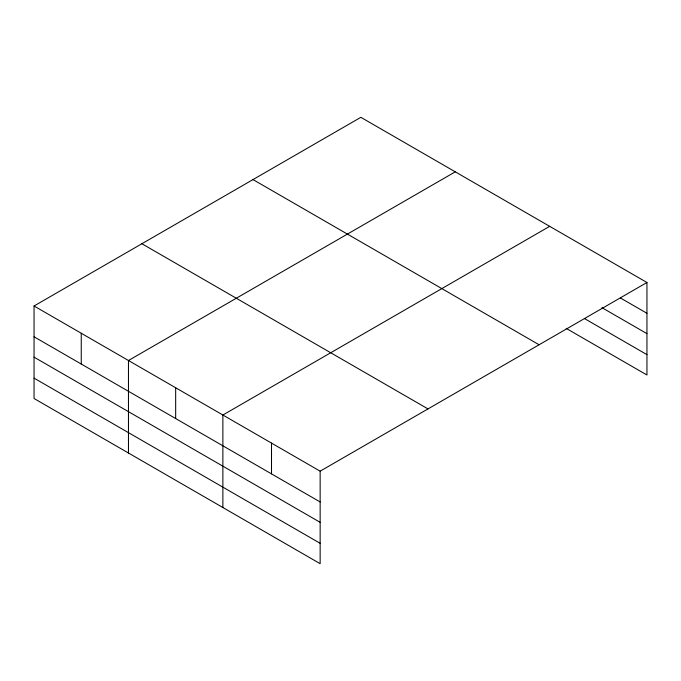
<?xml version="1.0" encoding="UTF-8"?>
<svg xmlns="http://www.w3.org/2000/svg" width="681" height="681" viewBox="0 0 681 681"><rect width="100%" height="100%" fill="white"/><g stroke="black" fill="none" stroke-linecap="round" stroke-linejoin="round"><path stroke-width="1.02" d="M34.05 305.999L320.147 471.175L320.147 563.681L34.05 398.504L34.05 305.999L360.853 117.319L646.95 282.496L646.95 375.001L566.192 328.378M455.266 171.833L128.462 360.513L128.462 453.01M549.678 226.339L222.874 415.018L222.874 507.515M320.147 471.175L646.95 282.496M620.34 297.92L646.95 313.286M601.987 307.684L646.95 333.647M584.553 318.606L646.95 354.631M253.009 179.588L539.105 344.765M141.895 243.738L427.991 408.915M34.05 336.789L320.147 501.965M34.05 357.15L320.147 522.327M34.05 378.134L320.147 543.31M271.506 443.093L271.506 473.882M175.664 387.761L175.664 418.551M81.252 333.256L81.252 364.046"/></g></svg>
